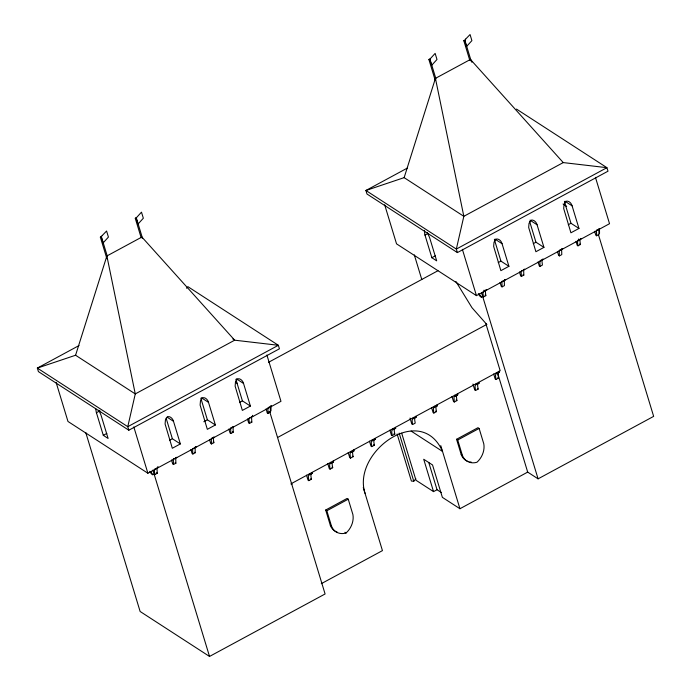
<?xml version="1.0" encoding="UTF-8"?>
<svg xmlns="http://www.w3.org/2000/svg" width="691" height="691" viewBox="0 0 691 691"><rect width="100%" height="100%" fill="white"/><g stroke="black" fill="none" stroke-linecap="round" stroke-linejoin="round"><path stroke-width="1.04" d="M95.764 408.744L96.196 411.931L103.287 435.33L108.124 438.457L100.99 415.041L98.822 410.255M599.477 228.876L599.529 233.273M271.079 405.444L270.967 410.877L269.671 411.577L270.449 412.086L268.056 413.373L267.279 412.873L266.07 408.899M106.906 258.745L100.35 237.16L101.413 236.84L100.368 237.229M136.326 218.123L135.332 218.425M435.157 80.113L428.912 59.556L429.301 59.184L429.975 59.227L435.909 78.765M429.992 59.296L428.93 59.625M464.888 40.519L463.842 40.76M156.943 468.196L157.28 473.257L154.879 474.553L154.102 474.052L152.806 474.752L151.372 473.819L149.748 471.297M251.507 417.079L251.844 422.141L249.451 423.436L248.665 422.935L247.464 418.953M521.092 271.356L521.429 276.417L523.821 275.122L523.64 269.689M424.481 230.362L424.758 234.327L431.849 257.717L436.686 260.853L429.552 237.436L427.375 232.651M128.837 430.208L127.775 426.684L37.349 368.087L75.578 355.243L106.872 255.981L141.888 237.048L234.681 340.188L278.361 345.284L279.432 348.8L128.837 430.208L38.42 371.611L37.349 368.087L79.024 345.56M457.399 252.595L456.336 249.08L365.91 190.483L404.14 177.639L435.434 78.368L470.45 59.443L563.243 162.584L606.923 167.68L607.994 171.195L457.399 252.595L366.981 194.007L365.91 190.483L407.578 167.956M173.311 459.066L173.493 464.499L175.885 463.203L175.704 457.77M195.078 447.293L195.259 452.726L192.867 454.022L192.089 453.521L190.88 449.539M211.291 438.535L211.481 443.959L213.873 442.672L213.372 439.295L213.89 436.971M230.656 428.066L230.837 433.499L233.23 432.203L233.048 426.77M267.875 407.949L268.056 413.373M270.267 406.654L270.449 412.086M501.865 281.462L502.055 286.886L504.447 285.59L504.266 280.166M539.852 260.922L540.034 266.355L542.435 265.059L541.943 261.034L542.452 259.367M559.218 250.462L559.399 255.895L561.792 254.599L561.61 249.166M596.437 230.336L596.618 235.769L599.011 234.474L598.829 229.041M137.958 224.117L143.339 218.235L141.491 212.154L136.11 218.045L137.647 223.107M431.607 65.377L436.988 59.486L435.14 53.406L429.759 59.296L431.296 64.358M154.896 468.861L154.387 471.184L154.879 474.553M249.46 417.735L248.95 419.411L249.451 423.436M483.458 291.248L482.949 292.924L483.441 296.949L485.842 295.653L485.341 291.628L486.101 289.797M456.932 394.889L456.423 396.556L456.915 400.581L454.289 402.007L453.512 401.497L452 396.53M578.022 240.131L577.512 242.455L578.004 245.832L580.405 244.536L579.913 240.511L580.665 238.68M397.109 434L411.404 481.074L413.779 481.221L415.861 478.785M186.579 288.251L187.935 286.687L278.361 345.284L127.775 426.684L135.272 393.922L106.872 255.981M175.903 457.502L176.766 457.356L175.177 458.211M195.277 447.034L196.149 446.878L192.53 448.96L192.867 454.022M270.466 406.386L271.338 406.23L268.324 407.517M502.072 281.194L502.936 281.038M521.446 270.717L522.31 270.57M559.416 250.194L562.681 248.743L562.059 248.743M596.635 230.077L597.499 229.922M96.42 412.717L99.97 410.8M424.982 235.113L427.643 233.67M563.243 162.584L463.834 216.318L456.336 249.08L606.923 167.68L516.497 109.083M103.287 435.33L106.837 433.412M431.849 257.717L435.399 255.8M268.523 362.317L437.973 270.717M169.684 440.193L172.37 438.742L180.36 443.916L172.309 448.269L165.089 424.006L165.451 419.834L167.403 416.699C170.34 415.965 172.793 418.703 173.493 421.303L180.36 443.916M203.81 421.743L207.386 419.808L215.385 424.982L207.326 429.336L200.114 405.073L200.468 400.91L202.428 397.766C205.365 397.031 207.818 399.769 208.509 402.378L215.385 424.982M239.725 402.326L242.411 400.875L250.401 406.058L242.351 410.411L235.13 386.139L235.493 381.976L237.445 378.841C240.382 378.098 242.835 380.845 243.534 383.445L250.401 406.058M498.246 262.58L500.932 261.129L508.922 266.311L500.871 270.665L493.65 246.402L494.013 242.23L495.965 239.095C498.902 238.36 501.355 241.099 502.055 243.698L508.922 266.311M533.271 243.655L535.948 242.204L543.947 247.378L535.888 251.731L528.675 227.469L529.03 223.297L530.99 220.161C533.927 219.427 536.38 222.165 537.071 224.774L543.947 247.378M568.287 224.722L570.973 223.271L578.963 228.445L570.913 232.798L563.692 208.535L564.055 204.372L566.007 201.228C568.943 200.494 571.397 203.232 572.096 205.84L578.963 228.445M155.769 468.705L158.161 467.41L157.868 466.46M213.96 437.248L211.74 438.103M233.316 426.788L231.096 427.643M250.332 417.589L252.725 416.293L252.44 415.343M483.994 291.041L486.723 289.805M503.73 280.606L505.328 279.743L504.706 279.734M523.113 270.138L524.702 269.274L524.089 269.265M578.557 239.924L581.286 238.689M598.302 229.49L599.563 228.566M56.092 382.339L67.977 421.467L147.891 473.24L280.969 401.307L266.89 354.975M384.654 204.735L396.539 243.854L476.453 295.636L609.531 223.703L595.452 177.371M267.279 412.873L268.877 412.009M478.31 293.692L479.934 296.214L481.368 297.147L482.663 296.448L483.441 296.949M277.54 437.515L486.749 324.425L471.97 307.685L455.905 281.479M290.963 483.812L500.172 370.721L486.257 324.925M312.323 473.37C309.836 473.629 311.296 477.602 311.442 479.217L308.808 480.642L308.316 476.617L308.825 474.942L312.323 473.37L312.038 472.419M333.589 461.873C331.101 462.132 332.552 466.105 332.708 467.729L330.073 469.146L329.581 465.121L330.091 463.454L333.589 461.873L333.295 460.923M354.008 450.834C351.529 451.093 352.98 455.067 353.127 456.682L350.501 458.107L350.009 454.082L350.518 452.406L354.008 450.834L353.723 449.884M375.265 439.346C372.777 439.606 374.228 443.579 374.375 445.203L371.749 446.619L371.257 442.594L371.767 440.918L375.265 439.346L374.971 438.396M395.684 428.308C393.196 428.567 394.656 432.54 394.803 434.155L392.177 435.58L391.676 431.555L392.186 429.88L395.684 428.308L395.399 427.358M416.112 417.269C413.624 417.528 415.075 421.501 415.222 423.117L412.596 424.542L412.104 420.508L412.613 418.841L416.112 417.269L415.818 416.319M437.377 405.772C434.889 406.032 436.341 410.005 436.487 411.62L433.862 413.045L433.369 409.02L433.879 407.345L437.377 405.772L437.083 404.822M454.289 402.007L453.952 396.945L457.796 394.734L457.511 393.784M479.044 383.246C476.565 383.505 478.017 387.478 478.163 389.093L475.538 390.519L475.045 386.494L475.555 384.818L479.044 383.246L478.759 382.296M499.472 372.207C496.984 372.466 498.444 376.44 498.591 378.055L495.957 379.48L495.464 375.446L495.974 373.779L499.472 372.207L499.178 371.257M325.677 510.018L347.081 498.444L348.238 499.187L352.902 514.562A17.819 14.347 -57.1 0 1 346.053 533.02A16.627 13.379 -57.1 0 1 331.499 526.136L330.341 525.393L325.677 510.018L326.826 510.761L331.499 526.136M456.561 439.269L477.965 427.694L479.122 428.437L483.786 443.812A17.819 14.347 -57.1 0 1 476.937 462.27A16.627 13.379 -57.1 0 1 462.383 455.386L461.225 454.643L456.561 439.269L457.71 440.012L462.383 455.386M326.826 510.761L348.238 499.187M457.71 440.012L479.122 428.437M401.687 433.188L415.991 480.254L433.542 491.629L437.049 489.738L441.463 492.597M321.28 583.679L382.443 550.623L363.267 487.492M433.542 491.629L423.704 459.247L432.54 464.974L442.378 497.356L459.938 508.731L527.691 472.108L497.961 374.254M85.744 432.48L140.126 611.483L209.52 656.45L325.09 593.975L269.766 411.888M527.268 471.832L538.082 478.846L653.651 416.371L598.328 234.284M542.694 259.203L543.316 259.211L540.587 260.447M457.174 394.725L457.796 394.734M173.752 458.643L174.374 458.643M291.282 484.408L291.896 484.408L291.611 483.458M564.988 201.236L572.096 205.84M563.07 204L566.68 206.341M596.618 235.769L595.841 235.268L594.631 231.295M579.628 244.035L580.405 244.536M578.004 245.832L577.227 245.331L576.026 241.349M529.971 220.17L537.071 224.774M559.399 255.895L558.622 255.385L557.412 251.412M404.14 177.639L463.834 216.318L435.434 78.368M540.034 266.355L539.256 265.854L538.047 261.872M494.946 239.095L502.055 243.698M523.044 274.621L523.821 275.122M521.429 276.417L520.651 275.908L519.442 271.934M502.055 286.886L501.277 286.385L500.068 282.412M485.056 295.152L485.842 295.653M485.946 323.906L486.749 324.425M497.814 377.554L498.591 378.055M495.957 379.48L495.179 378.97L493.668 374.004M477.386 388.592L478.163 389.093M475.538 390.519L474.76 390.018L472.946 384.049M456.138 400.08L456.915 400.581M435.71 411.119L436.487 411.62M433.862 413.045L433.084 412.544L431.573 407.569M412.596 424.542L411.819 424.032L410.005 418.072M411.136 431.089L442.525 451.43C420.724 401.937 351.676 452.311 365.038 493.322M394.025 433.654L394.803 434.155M392.177 435.58L391.391 435.08L389.888 430.104M232.876 339.013L234.681 340.188L135.272 393.922L75.578 355.243M373.598 444.693L374.375 445.203M371.749 446.619L370.972 446.118L369.46 441.143M236.426 378.841L243.534 383.445M352.35 456.181L353.127 456.682M235.415 382.192L237.212 383.358M350.501 458.107L349.724 457.606L348.212 452.631M331.922 467.22L332.708 467.729M330.073 469.146L329.296 468.645L327.784 463.67M251.066 421.64L251.844 422.141M201.409 397.774L208.509 402.378M310.665 478.716L311.442 479.217M308.808 480.642L308.031 480.141L306.519 475.166M232.452 431.694L233.23 432.203M230.837 433.499L230.06 432.989L228.851 429.016M213.096 442.162L213.873 442.672M211.481 443.959L210.695 443.458L209.494 439.485M344.895 532.269L346.053 533.02M167.274 417.278L173.493 421.303M194.482 452.225L195.259 452.726M175.108 462.694L175.885 463.203M173.493 464.499L172.715 463.989L171.506 460.016M156.503 472.756L157.28 473.257M479.113 293.934L481.368 297.147M150.552 471.547L152.806 474.752M470.45 59.443L471.91 62.285M578.6 239.034L578.894 239.984M564.417 201.686L570.973 223.271M529.703 221.647L535.948 242.204M471.132 60.929L464.888 40.372L464.352 40.285L463.816 40.691L469.75 60.229M494.376 239.552L500.932 261.129M484.037 290.151L484.331 291.101M481.454 292.466L538.082 478.846M462.374 249.304L476.453 295.636M496.553 372.674L496.846 373.632M476.134 383.721L476.419 384.671M414.306 254.875L421.804 279.561M454.877 395.2L455.17 396.159M434.458 406.248L434.743 407.198M440.763 445.609L459.938 508.731M428.748 462.417L437.049 489.738M413.192 417.735L413.477 418.694M399.165 433.136L413.779 481.221M392.764 428.783L393.058 429.733M372.345 439.822L372.63 440.772M351.097 451.309L351.382 452.26M330.669 462.348L330.963 463.298M309.404 473.845L309.698 474.795M235.856 379.299L242.411 400.875M200.831 398.223L207.386 419.808M142.571 238.533L136.326 217.976L135.79 217.89L135.255 218.304L141.189 237.834M166.125 418.185L172.37 438.742M101.413 236.84L107.347 256.37M152.892 470.079L209.52 656.45M133.812 426.917L147.891 473.24M471.184 462.072A16.627 13.379 -57.1 0 1 469.707 461.89M468.291 461.536A16.627 13.379 -57.1 0 1 461.225 454.643M337.407 532.286A16.627 13.379 -57.1 0 1 330.341 525.393M102.173 235.571L101.197 236.901L103.045 242.982L108.427 237.091L106.578 231.019L102.173 235.571M465.648 39.102L464.672 40.441L466.52 46.513L471.901 40.631L470.053 34.55L465.648 39.102"/></g></svg>
